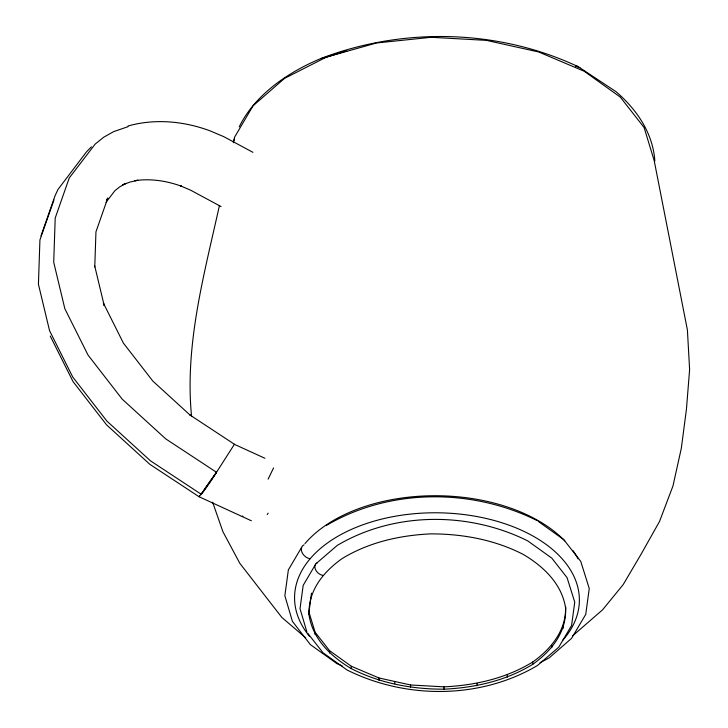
<?xml version="1.0" encoding="UTF-8"?>
<svg xmlns="http://www.w3.org/2000/svg" width="728" height="728" viewBox="0 0 728 728"><rect width="100%" height="100%" fill="white"/><g stroke="black" fill="none" stroke-linecap="round" stroke-linejoin="round"><path stroke-width="1.09" d="M565.683 606.925L565.665 608.49C566.348 632.587 551.478 650.887 532.796 664.291C506.078 680.735 475.065 687.723 443.998 689.189C411.975 689.234 379.925 683.328 351.278 668.604C331.012 656.592 312.467 638.957 308.963 614.578L308.981 613.012M315.069 634.579L315.097 632.232L308.99 612.239L311.484 593.156M329.502 653.007L329.529 650.659L315.097 632.232M351.278 668.604L351.315 666.256L329.529 650.659M378.924 680.316L378.951 677.968L351.315 666.256M394.74 683.82L394.767 681.481M410.546 687.332L410.583 684.984L378.951 677.968M443.998 689.189L444.025 686.85C475.093 685.376 506.106 678.387 532.823 661.943C550.778 649.176 566.329 630.448 565.547 607.261M476.986 685.758L477.013 683.41M507.28 677.268L507.307 674.92M532.796 664.291L532.823 661.943M551.806 647.72L551.833 645.381M563.017 628.692L563.044 626.344M94.767 266.994L95.95 231.832L107.808 198.007L106.534 199.836M308.963 614.578C308.272 590.481 323.141 572.181 341.823 558.776C368.55 542.333 399.554 535.344 430.63 533.879C462.644 533.833 494.703 539.739 523.341 554.463C543.607 566.475 562.153 584.111 565.665 608.49M219.428 205.505C204.168 274.602 184.493 345.017 191.582 416.498M233.333 142.733L234.553 137.228L253.071 105.788L284.475 78.424L326.626 56.993L376.649 42.961L431.14 37.292L486.386 40.358L538.62 51.961L584.275 71.299L620.256 97.07L644.089 127.5L654.172 160.524L687.396 329.93L689.616 369.542L686.431 409.282L681.335 448.202L672.972 485.976L659.55 521.403L641.359 553.753L623.204 584.575L602.593 609.809L572.636 635.817M40.986 235.89L55.091 195.641L57.912 189.58L86.641 151.679L91.419 146.81M53.954 199.936L39.922 239.967L38.429 284.248L49.55 330.667L72.745 377.031L106.916 421.112L150.441 460.815L201.228 494.257L203.33 491.609A79.634 8.49 -61.9 0 0 206.879 486.805L208.153 484.994A79.871 8.518 -61.9 0 0 213.623 476.84L234.425 444.262L189.953 414.987L190.436 415.406L152.889 381.144L123.405 343.115L103.394 303.121L104.222 305.633L94.74 266.057M273.564 467.922L268.104 479.133M199.499 495.895L199.099 496.751L251.388 520.793M301.629 547.365L288.361 569.888L284.857 595.75L292.41 621.348L310.337 644.599L337.009 663.681L342.187 665.874M315.16 565.028L303.194 585.348L300.027 608.69L306.843 631.795M50.25 336.054L73.037 381.599L106.607 424.897L149.841 464.328L199.099 496.751L202.084 492.92A75.821 3.822 -52 0 1 206.352 486.559L207.617 484.748A76.322 3.849 -52 0 1 213.322 476.704L216.516 472.299L165.72 438.866L122.204 399.162L88.033 355.073L64.838 308.718L53.717 262.298L55.21 218.018L69.242 177.987L95.159 144.099L103.695 137.228L113.686 131.613L128.019 126.672M201.228 494.257L216.516 472.299M267.194 514.523L268.141 513.176M106.051 202.266L114.842 190.772L119.647 186.905L125.917 183.383L122.604 184.839L129.866 182.1L137.82 180.298L134.817 180.681C150.587 178.324 166.73 180.853 181.618 186.286L180.762 185.968L190.527 190.135L221.075 206.57M316.016 563.681L337.291 545.381C394.412 511.547 468.714 511.502 527.682 540.859L551.751 558.085L567.057 577.623L574.747 602.174L571.58 625.507L558.758 647.183L537.482 665.483C480.362 699.317 406.051 699.362 347.092 670.006L323.023 652.779L307.716 633.242M326.144 525.598C389.435 488.106 471.771 488.06 537.1 520.584M540.049 662.689L549.194 657.866L571.535 638.392L585.74 614.377L589.252 588.515L580.726 561.315L563.772 539.666L538.174 521.339M344.844 51.142L346.81 51.306M320.875 58.513C403.139 26.963 497.906 29.075 577.886 66.548L577.886 66.548A8.973 4.532 -63 0 0 575.803 66.676M345.745 50.896L320.347 58.759A212.157 128.274 0.7 0 0 239.221 126.89M322.113 58.522L346.264 51.015M128.046 125.989C154.991 118.391 184.029 121.157 210.064 130.858L223.851 136.691L252.962 152.343M234.261 444.262L264.874 458.258M410.583 684.984L444.025 686.85M242.379 516.07L242.897 516.243M578.451 66.821L616.061 91.692A212.157 128.274 0.7 0 1 654.845 160.943M305.733 637.874L281.836 617.426L239.803 563.29L222.95 531.768L212.631 502.22M233.761 141.141A212.157 128.274 0.7 0 1 234.371 139.103M577.732 67.249A8.863 5.151 -56.5 0 1 578.533 67.276M579.26 67.449A8.863 5.151 -56.5 0 1 579.907 67.777M575.429 66.421A8.854 5.142 -56.5 0 1 577.805 66.485M304.959 543.634A148.285 89.653 0.7 0 1 432.55 495.741A148.285 89.653 0.7 0 1 564.819 540.877M572.936 550.559A148.285 89.653 0.7 0 1 578.087 558.804M322.813 575.347A7.762 5.533 40.3 0 1 315.461 569.496A7.762 5.533 40.3 0 1 317.353 562.762M309.482 636.281A142.415 86.104 0.7 0 1 439.139 512.812A142.415 86.104 0.7 0 1 562.462 640.567M310.101 558.795A8.599 6.124 40.3 0 1 301.956 552.315A8.599 6.124 40.3 0 1 304.049 544.853"/></g></svg>
